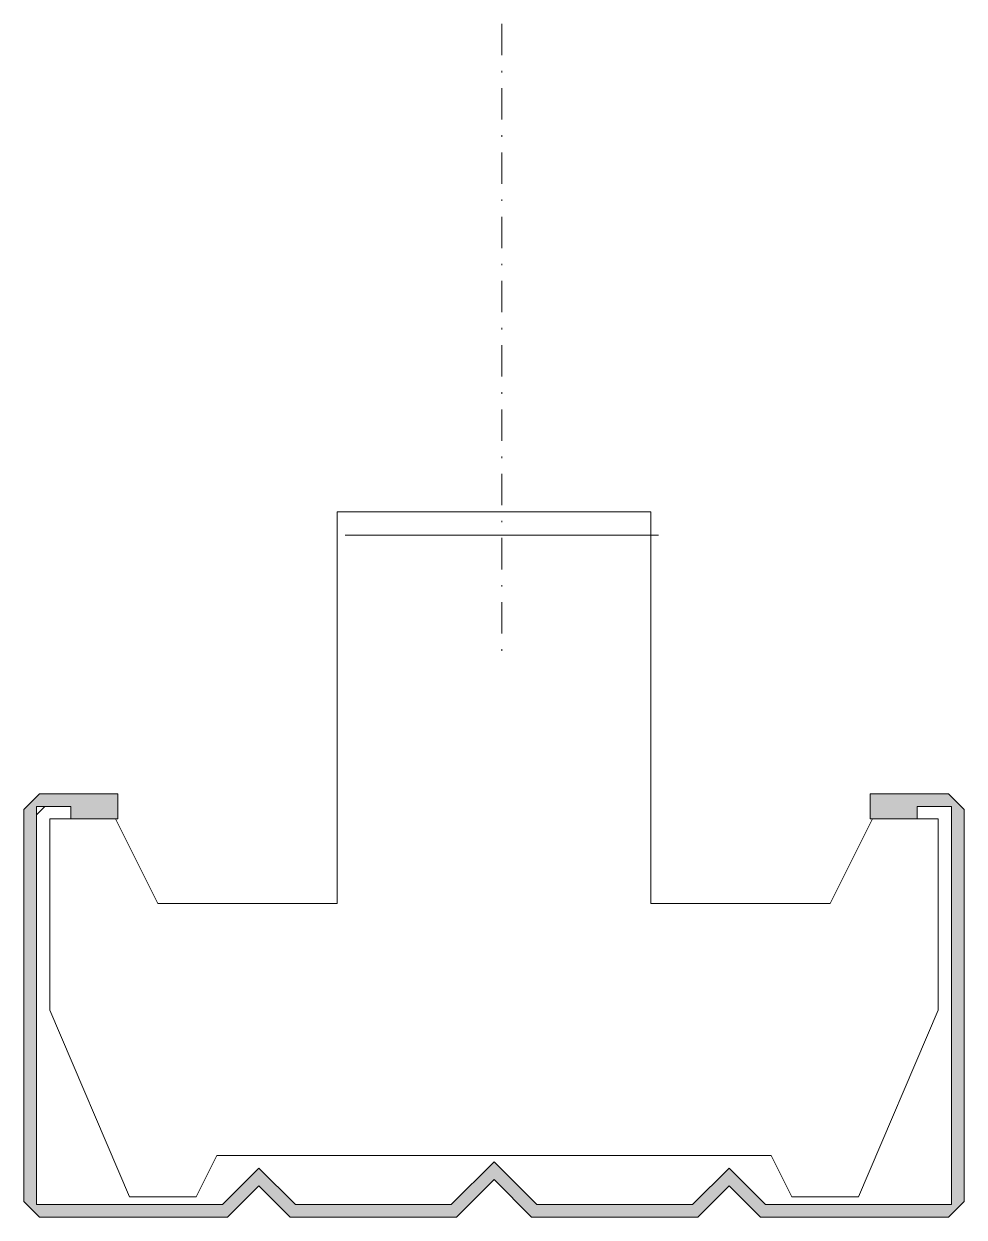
# Model space of a CAD drawing. Header units: metres. Extents: x -30 to 30, y 0 to 76.1.
import ezdxf

# ---------------------------------------------------------------- set-up
doc = ezdxf.new("R2010")
doc.units = ezdxf.units.M
doc.linetypes.add('Streep-stip _ detail', pattern=[4, 2, -1, 0, -1])
doc.layers.add('A-DETL-GENF', color=92, linetype='Continuous', lineweight=18)

# ---------------------------------------------------------------- blocks, each defined once
blk = doc.blocks.new('45 plafondhanger - bevestigingsanker-5001530-00_0 Basismaterialen')
at = {"layer": 'A-DETL-GENF', "linetype": 'Streep-stip _ detail', "lineweight": 13}
blk.add_hatch(color=256, dxfattribs=at).paths.add_polyline_path([(-13, 0), (-2.4, 0), (0, 2.4), (2.4, 0), (13, 0), (15, 2), (17, 0), (29, 0), (30, 1), (30, 26), (29, 27), (24, 27), (24, 25.4), (27, 25.4), (27, 26.2), (29.2, 26.2), (29.2, 0.8), (17.331, 0.8), (15, 3.131), (12.669, 0.8), (2.731, 0.8), (0, 3.531), (-2.731, 0.8), (-12.669, 0.8), (-15, 3.131), (-17.331, 0.8), (-29.2, 0.8), (-29.2, 26.2), (-27, 26.2), (-27, 25.4), (-24, 25.4), (-24, 27), (-29, 27), (-30, 26), (-30, 1), (-29, 0), (-17, 0), (-15, 2)])
blk.add_line((0.5, 76.127), (0.5, 36.127), dxfattribs=at)
at = {"layer": 'A-DETL-GENF', "lineweight": 13}
for p, q in [((10, 45), (-10, 45)), ((-10, 45), (-10, 20.002)), ((10, 20.002), (10, 45)), ((-9.5, 43.5), (10.5, 43.5)), ((-28.352, 25.412), (-28.352, 13.205)), ((28.352, 13.205), (28.352, 25.412)), ((-10, 20.002), (-21.458, 20.002)), ((21.458, 20.002), (10, 20.002)), ((-28.352, 13.205), (-23.266, 1.3)), ((23.266, 1.3), (28.352, 13.205)), ((-17.682, 3.935), (17.682, 3.935))]:
    blk.add_line(p, q, dxfattribs=at)
at = {"layer": 'A-DETL-GENF'}
for p, q in [((-29, 27), (-30, 26)), ((-24, 27), (-29, 27)), ((-24, 25.4), (-24, 27)), ((29, 27), (24, 27)), ((24, 27), (24, 25.4)), ((30, 26), (29, 27)), ((-30, 26), (-30, 1)), ((-28.669, 26.2), (-29.2, 25.669)), ((-29.2, 0.8), (-29.2, 26.2)), ((-29.2, 26.2), (-27, 26.2)), ((-27, 26.2), (-27, 25.4)), ((27, 25.4), (27, 26.2)), ((27, 26.2), (29.2, 26.2)), ((29.2, 26.2), (29.2, 0.8)), ((30, 1), (30, 26)), ((-27, 25.412), (-28.352, 25.412)), ((-27, 25.4), (-24, 25.4)), ((-21.458, 20.002), (-24.157, 25.4)), ((24.157, 25.4), (21.458, 20.002)), ((24, 25.4), (27, 25.4)), ((28.352, 25.412), (27, 25.412)), ((-18.999, 1.3), (-17.682, 3.935)), ((17.682, 3.935), (18.999, 1.3)), ((-15, 3.131), (-17.331, 0.8)), ((-12.669, 0.8), (-15, 3.131)), ((0, 3.531), (-2.731, 0.8)), ((2.731, 0.8), (0, 3.531)), ((15, 3.131), (12.669, 0.8)), ((17.331, 0.8), (15, 3.131)), ((-2.4, 0), (0, 2.4)), ((0, 2.4), (2.4, 0)), ((-17, 0), (-15, 2)), ((-15, 2), (-13, 0)), ((13, 0), (15, 2)), ((15, 2), (17, 0)), ((-30, 1), (-29, 0)), ((-17.331, 0.8), (-29.2, 0.8)), ((-23.266, 1.3), (-18.999, 1.3)), ((-2.731, 0.8), (-12.669, 0.8)), ((12.669, 0.8), (2.731, 0.8)), ((29.2, 0.8), (17.331, 0.8)), ((18.999, 1.3), (23.266, 1.3)), ((29, 0), (30, 1)), ((2.4, 0), (13, 0)), ((-29, 0), (-17, 0)), ((-13, 0), (-2.4, 0)), ((17, 0), (29, 0))]:
    blk.add_line(p, q, dxfattribs=at)

msp = doc.modelspace()

# ---------------------------------------------------------------- block references
msp.add_blockref('45 plafondhanger - bevestigingsanker-5001530-00_0 Basismaterialen', (0, 0))

doc.saveas('drawing.dxf')
